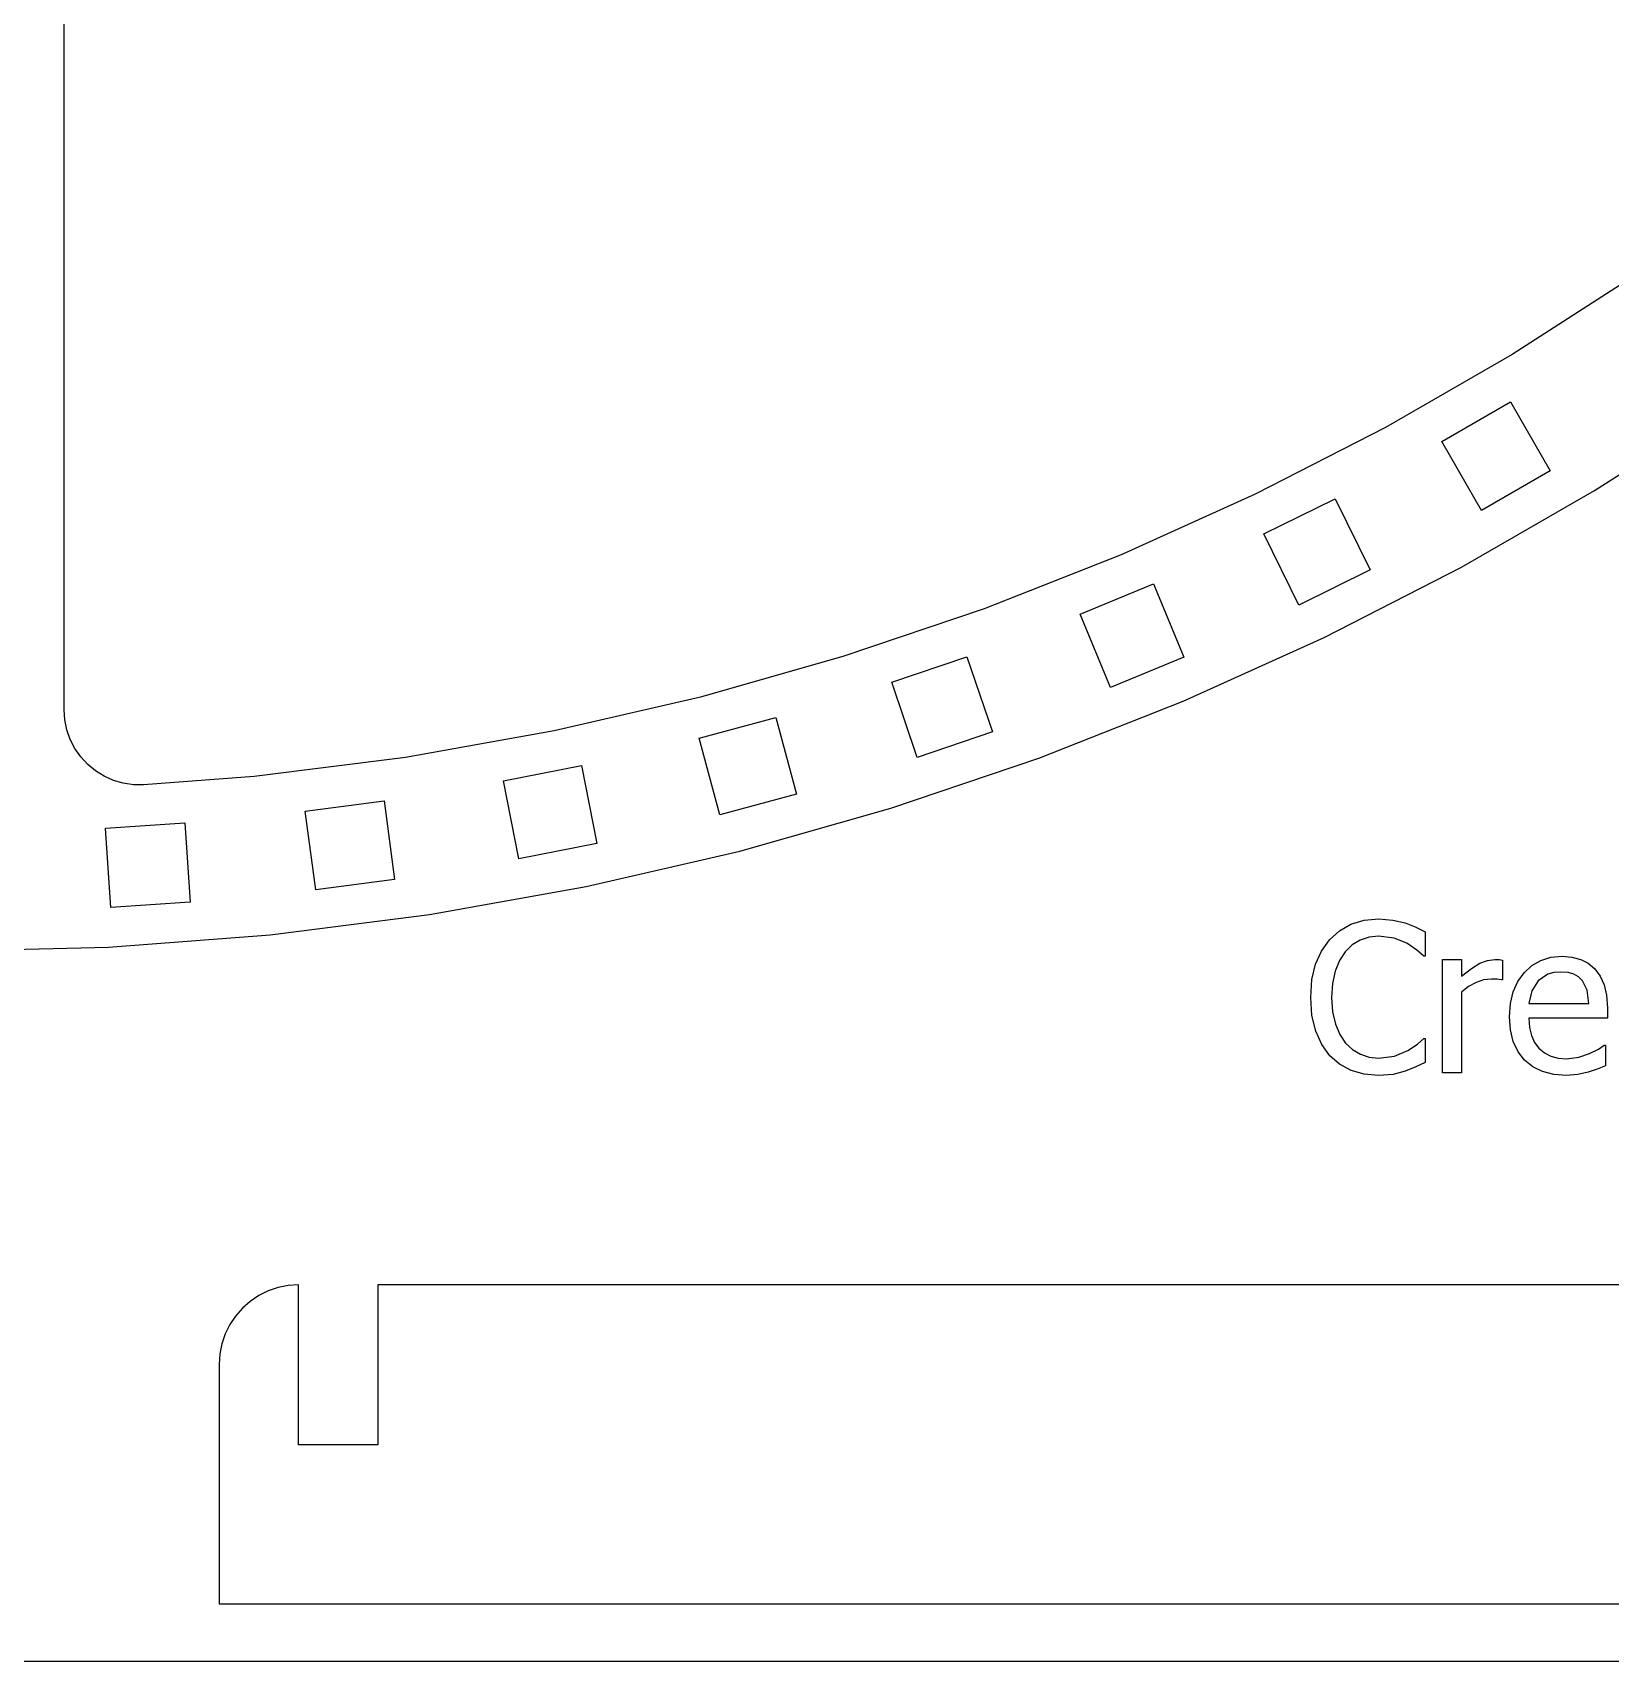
# Model space of a CAD drawing. Extents: x -254 to 254, y -148 to 148.
# Drawn here: x -127.2 to -67.6, y -148.1 to -86.5 of the extents above; entities that cross this region are included whole.
import ezdxf

# ---------------------------------------------------------------- set-up
doc = ezdxf.new("R2010")
doc.units = 0
doc.header["$MEASUREMENT"] = 0
doc.layers.get('0').update_dxf_attribs({"linetype": 'CONTINUOUS'})

msp = doc.modelspace()

# ---------------------------------------------------------------- linework, layer by layer
for p, q in [((-125.991, -112.112), (-125.991, -7.951)), ((-66.659, -95.724), (-71.292, -98.695)), ((-71.292, -98.695), (-76.074, -101.445)), ((-73.944, -101.982), (-71.346, -100.482)), ((-71.346, -100.482), (-69.846, -103.08)), ((-68.173, -103.829), (-63.296, -100.702)), ((-76.074, -101.445), (-80.997, -103.967)), ((-72.444, -104.58), (-73.944, -101.982)), ((-69.846, -103.08), (-72.444, -104.58)), ((-80.997, -103.967), (-86.053, -106.253)), ((-73.206, -106.723), (-68.173, -103.829)), ((-80.668, -105.465), (-77.977, -104.138)), ((-77.977, -104.138), (-76.65, -106.828)), ((-79.341, -108.155), (-80.668, -105.465)), ((-86.053, -106.253), (-91.237, -108.297)), ((-76.65, -106.828), (-79.341, -108.155)), ((-78.389, -109.378), (-73.206, -106.723)), ((-87.604, -108.5), (-84.833, -107.352)), ((-84.833, -107.352), (-83.685, -110.124)), ((-91.237, -108.297), (-96.54, -110.092)), ((-86.456, -111.272), (-87.604, -108.5)), ((-83.713, -111.785), (-78.389, -109.378)), ((-96.54, -110.092), (-101.956, -111.631)), ((-94.725, -111.075), (-91.884, -110.111)), ((-91.884, -110.111), (-90.919, -112.951)), ((-83.685, -110.124), (-86.456, -111.272)), ((-93.76, -113.916), (-94.725, -111.075)), ((-101.956, -111.631), (-107.478, -112.905)), ((-89.171, -113.938), (-83.713, -111.785)), ((-125.965, -112.496), (-125.991, -112.112)), ((-125.887, -112.873), (-125.965, -112.496)), ((-101.998, -113.179), (-99.1, -112.402)), ((-99.1, -112.402), (-98.324, -115.3)), ((-125.76, -113.237), (-125.887, -112.873)), ((-107.478, -112.905), (-113.099, -113.91)), ((-101.222, -116.077), (-101.998, -113.179)), ((-90.919, -112.951), (-93.76, -113.916)), ((-125.584, -113.579), (-125.76, -113.237)), ((-125.363, -113.895), (-125.584, -113.579)), ((-125.102, -114.178), (-125.363, -113.895)), ((-124.806, -114.423), (-125.102, -114.178)), ((-124.478, -114.626), (-124.806, -114.423)), ((-113.099, -113.91), (-118.813, -114.636)), ((-109.394, -114.802), (-106.451, -114.217)), ((-106.451, -114.217), (-105.866, -117.159)), ((-94.756, -115.828), (-89.171, -113.938)), ((-124.127, -114.783), (-124.478, -114.626)), ((-123.757, -114.891), (-124.127, -114.783)), ((-123.376, -114.949), (-123.757, -114.891)), ((-122.991, -114.954), (-123.376, -114.949)), ((-118.813, -114.636), (-122.991, -114.954)), ((-108.808, -117.745), (-109.394, -114.802)), ((-116.879, -115.939), (-113.905, -115.547)), ((-113.905, -115.547), (-113.514, -118.522)), ((-98.324, -115.3), (-101.222, -116.077)), ((-116.488, -118.913), (-116.879, -115.939)), ((-100.459, -117.448), (-94.756, -115.828)), ((-124.424, -116.583), (-121.43, -116.387)), ((-124.227, -119.577), (-124.424, -116.583)), ((-121.43, -116.387), (-121.234, -119.381)), ((-105.866, -117.159), (-108.808, -117.745)), ((-106.274, -118.79), (-100.459, -117.448)), ((-113.514, -118.522), (-116.488, -118.913)), ((-112.192, -119.848), (-106.274, -118.79)), ((-121.234, -119.381), (-124.227, -119.577)), ((-118.206, -120.612), (-112.192, -119.848)), ((-78.185, -120.801), (-77.812, -120.463)), ((-77.812, -120.463), (-77.376, -120.217)), ((-77.376, -120.217), (-76.881, -120.066)), ((-76.881, -120.066), (-76.33, -120.015)), ((-76.33, -120.015), (-75.792, -120.058)), ((-75.792, -120.058), (-75.326, -120.165)), ((-75.326, -120.165), (-74.949, -120.308)), ((-74.949, -120.308), (-74.568, -120.498)), ((-74.568, -120.498), (-74.568, -121.414)), ((-130.494, -121.233), (-124.31, -121.076)), ((-124.31, -121.076), (-118.206, -120.612)), ((-78.492, -121.23), (-78.185, -120.801)), ((-77.333, -120.997), (-77.598, -121.253)), ((-77.028, -120.812), (-77.333, -120.997)), ((-76.692, -120.7), (-77.028, -120.812)), ((-76.338, -120.663), (-76.692, -120.7)), ((-75.744, -120.74), (-76.338, -120.663)), ((-75.269, -120.935), (-75.744, -120.74)), ((-74.886, -121.192), (-75.269, -120.935)), ((-74.629, -121.414), (-74.886, -121.192)), ((-78.852, -122.307), (-78.715, -121.728)), ((-78.715, -121.728), (-78.492, -121.23)), ((-77.813, -121.581), (-77.974, -121.985)), ((-77.598, -121.253), (-77.813, -121.581)), ((-74.568, -121.414), (-74.629, -121.414)), ((-73.916, -125.824), (-73.916, -121.544)), ((-73.916, -121.544), (-73.196, -121.544)), ((-73.196, -121.544), (-73.196, -122.18)), ((-72.827, -121.883), (-72.508, -121.688)), ((-72.508, -121.688), (-72.22, -121.58)), ((-72.22, -121.58), (-71.939, -121.544)), ((-71.939, -121.544), (-71.773, -121.55)), ((-71.773, -121.55), (-71.648, -121.567)), ((-71.648, -121.567), (-71.648, -122.318)), ((-70.836, -122.044), (-70.541, -121.773)), ((-70.541, -121.773), (-70.204, -121.58)), ((-70.204, -121.58), (-69.824, -121.464)), ((-69.824, -121.464), (-69.403, -121.425)), ((-69.403, -121.425), (-69.028, -121.454)), ((-69.028, -121.454), (-68.698, -121.54)), ((-68.698, -121.54), (-68.411, -121.688)), ((-68.411, -121.688), (-68.162, -121.9)), ((-78.897, -122.977), (-78.852, -122.307)), ((-77.974, -121.985), (-78.074, -122.453)), ((-73.196, -122.18), (-72.827, -121.883)), ((-72.652, -122.41), (-72.932, -122.567)), ((-72.364, -122.315), (-72.652, -122.41)), ((-72.073, -122.284), (-72.364, -122.315)), ((-71.857, -122.289), (-72.073, -122.284)), ((-71.687, -122.318), (-71.857, -122.289)), ((-71.648, -122.318), (-71.687, -122.318)), ((-71.247, -122.77), (-71.076, -122.38)), ((-71.076, -122.38), (-70.836, -122.044)), ((-70.3, -122.356), (-70.545, -122.73)), ((-69.934, -122.105), (-70.3, -122.356)), ((-69.711, -122.041), (-69.934, -122.105)), ((-69.445, -122.019), (-69.711, -122.041)), ((-69.177, -122.04), (-69.445, -122.019)), ((-68.957, -122.103), (-69.177, -122.04)), ((-68.777, -122.207), (-68.957, -122.103)), ((-68.633, -122.349), (-68.777, -122.207)), ((-68.457, -122.705), (-68.633, -122.349)), ((-68.162, -121.9), (-67.959, -122.173)), ((-67.959, -122.173), (-67.809, -122.5)), ((-78.85, -123.656), (-78.897, -122.977)), ((-78.074, -122.453), (-78.108, -122.977)), ((-78.108, -122.977), (-78.073, -123.523)), ((-72.932, -122.567), (-73.196, -122.785)), ((-73.196, -122.785), (-73.196, -125.824)), ((-71.35, -123.213), (-71.247, -122.77)), ((-70.545, -122.73), (-70.652, -123.207)), ((-68.388, -123.207), (-68.457, -122.705)), ((-67.809, -122.5), (-67.717, -122.894)), ((-67.717, -122.894), (-67.687, -123.368)), ((-78.709, -124.253), (-78.85, -123.656)), ((-78.073, -123.523), (-77.966, -123.987)), ((-71.384, -123.709), (-71.35, -123.213)), ((-70.652, -123.207), (-68.388, -123.207)), ((-67.687, -123.368), (-67.687, -123.759)), ((-78.483, -124.762), (-78.709, -124.253)), ((-77.966, -123.987), (-77.799, -124.377)), ((-71.349, -124.209), (-71.384, -123.709)), ((-71.243, -124.649), (-71.349, -124.209)), ((-67.687, -123.759), (-70.652, -123.759)), ((-70.652, -123.759), (-70.629, -124.11)), ((-70.629, -124.11), (-70.558, -124.418)), ((-78.181, -125.18), (-78.483, -124.762)), ((-77.799, -124.377), (-77.579, -124.701)), ((-77.579, -124.701), (-77.321, -124.95)), ((-75.231, -124.989), (-74.867, -124.745)), ((-74.867, -124.745), (-74.625, -124.533)), ((-74.625, -124.533), (-74.568, -124.533)), ((-74.568, -124.533), (-74.568, -125.437)), ((-71.066, -125.028), (-71.243, -124.649)), ((-70.558, -124.418), (-70.441, -124.681)), ((-70.441, -124.681), (-70.277, -124.9)), ((-70.277, -124.9), (-70.071, -125.073)), ((-68.031, -124.933), (-67.809, -124.778)), ((-67.809, -124.778), (-67.767, -124.778)), ((-67.767, -124.778), (-67.767, -125.563)), ((-77.808, -125.506), (-78.181, -125.18)), ((-77.37, -125.74), (-77.808, -125.506)), ((-77.321, -124.95), (-77.02, -125.128)), ((-77.02, -125.128), (-76.688, -125.236)), ((-76.688, -125.236), (-76.338, -125.272)), ((-76.338, -125.272), (-75.729, -125.192)), ((-75.729, -125.192), (-75.231, -124.989)), ((-74.568, -125.437), (-74.922, -125.605)), ((-70.819, -125.347), (-71.066, -125.028)), ((-70.508, -125.599), (-70.819, -125.347)), ((-70.071, -125.073), (-69.829, -125.196)), ((-69.829, -125.196), (-69.552, -125.27)), ((-69.552, -125.27), (-69.238, -125.295)), ((-69.238, -125.295), (-68.773, -125.241)), ((-68.773, -125.241), (-68.361, -125.103)), ((-68.361, -125.103), (-68.031, -124.933)), ((-76.879, -125.88), (-77.37, -125.74)), ((-76.342, -125.927), (-76.879, -125.88)), ((-75.788, -125.885), (-76.342, -125.927)), ((-75.326, -125.762), (-75.788, -125.885)), ((-74.922, -125.605), (-75.326, -125.762)), ((-73.196, -125.824), (-73.916, -125.824)), ((-70.139, -125.779), (-70.508, -125.599)), ((-69.713, -125.887), (-70.139, -125.779)), ((-69.231, -125.923), (-69.713, -125.887)), ((-68.8, -125.893), (-69.231, -125.923)), ((-68.418, -125.805), (-68.8, -125.893)), ((-68.081, -125.688), (-68.418, -125.805)), ((-67.767, -125.563), (-68.081, -125.688)), ((-118.282, -134.068), (-118.634, -134.242)), ((-117.91, -133.942), (-118.282, -134.068)), ((-117.525, -133.866), (-117.91, -133.942)), ((-117.134, -133.84), (-117.525, -133.866)), ((-117.134, -139.881), (-117.134, -133.84)), ((-19.263, -133.84), (-114.134, -133.84)), ((-114.134, -133.84), (-114.134, -139.881)), ((-119.255, -134.719), (-119.514, -135.014)), ((-118.96, -134.46), (-119.255, -134.719)), ((-118.634, -134.242), (-118.96, -134.46)), ((-119.732, -135.34), (-119.905, -135.692)), ((-119.514, -135.014), (-119.732, -135.34)), ((-119.905, -135.692), (-120.032, -136.063)), ((-120.108, -136.448), (-120.134, -136.84)), ((-120.032, -136.063), (-120.108, -136.448)), ((-120.134, -136.84), (-120.134, -145.881)), ((-114.134, -139.881), (-117.134, -139.881)), ((-120.134, -145.881), (-1.437, -145.881)), ((254.312, -148.062), (-254.312, -148.062))]:
    msp.add_line(p, q)

doc.saveas('drawing.dxf')
